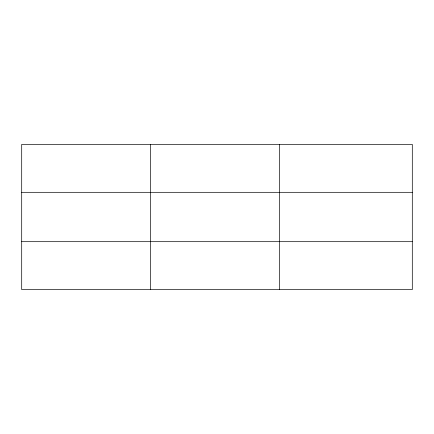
<?xml version="1.0" encoding="UTF-8"?>
<svg xmlns="http://www.w3.org/2000/svg" width="434" height="434" viewBox="0 0 434 434"><rect width="100%" height="100%" fill="white"/><g stroke="black" fill="none" stroke-linecap="round" stroke-linejoin="round"><path stroke-width="0.65" d="M150.598 144.397L150.598 289.603M279.496 144.397L279.496 289.603M412.3 241.684L412.3 289.603L21.7 289.603L21.7 144.397L412.3 144.397L412.3 241.684L21.7 241.684M21.7 192.316L412.3 192.316"/></g></svg>
